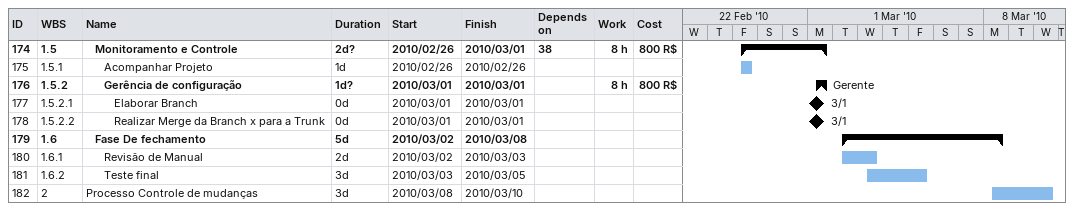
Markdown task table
| ID | WBS | Task | Duration | Start | Finish | Predecessors | Resources | Work (h) | Cost (R$) |
|---|---|---|---|---|---|---|---|---|---|
| 174 | 1.5 | **Monitoramento e Controle** | 2d? | 2010-02-26 | 2010-03-01 | 38 |  | 8 | 800 |
| 175 | 1.5.1 | Acompanhar Projeto | 1d | 2010-02-26 | 2010-02-26 |  |  |  |  |
| 176 | 1.5.2 | **Gerência de configuração** | 1d? | 2010-03-01 | 2010-03-01 |  | Gerente | 8 | 800 |
| 177 | 1.5.2.1 | Elaborar Branch | 0d | 2010-03-01 | 2010-03-01 |  |  |  |  |
| 178 | 1.5.2.2 | Realizar Merge da Branch x para a Trunk | 0d | 2010-03-01 | 2010-03-01 |  |  |  |  |
| 179 | 1.6 | **Fase De fechamento** | 5d | 2010-03-02 | 2010-03-08 |  |  |  |  |
| 180 | 1.6.1 | Revisão de Manual | 2d | 2010-03-02 | 2010-03-03 |  |  |  |  |
| 181 | 1.6.2 | Teste final | 3d | 2010-03-03 | 2010-03-05 |  |  |  |  |
| 182 | 2 | Processo Controle de mudanças | 3d | 2010-03-08 | 2010-03-10 |  |  |  |  |
